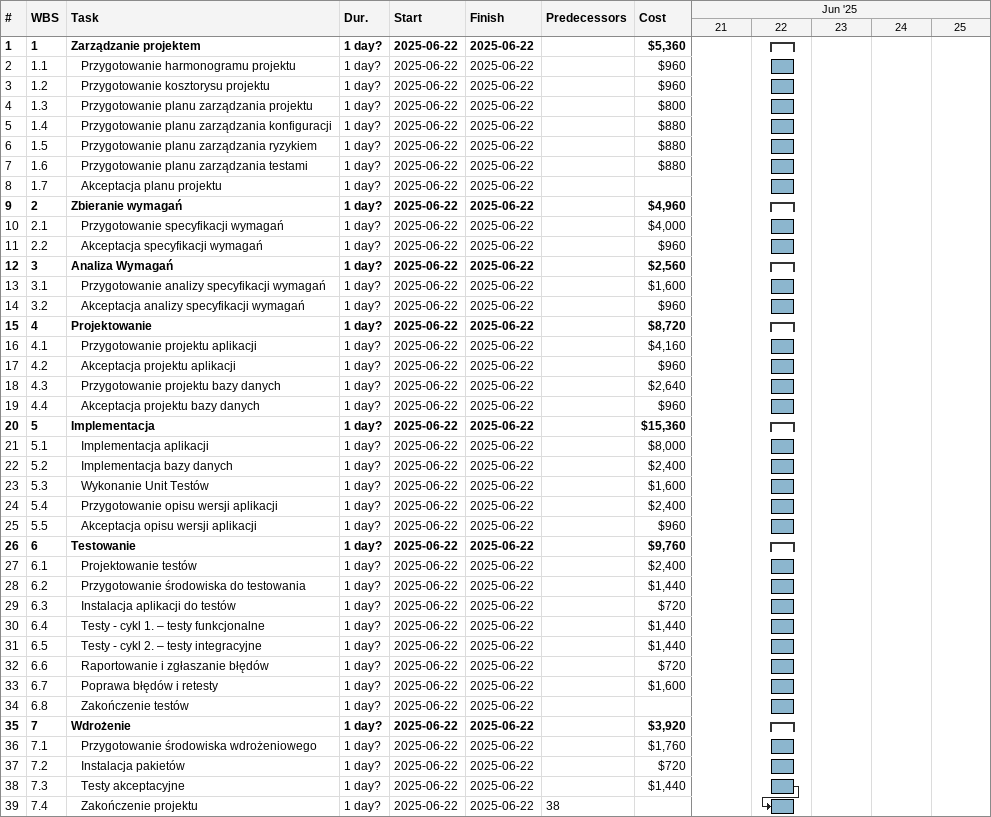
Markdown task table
| ID | WBS | Task | Duration | Start | Finish | Predecessors | Cost ($) |
|---|---|---|---|---|---|---|---|
| 1 | 1 | **Zarządzanie projektem** | 1d? | 2025-06-22 | 2025-06-22 |  | 5360 |
| 2 | 1.1 | Przygotowanie harmonogramu projektu | 1d? | 2025-06-22 | 2025-06-22 |  | 960 |
| 3 | 1.2 | Przygotowanie kosztorysu projektu | 1d? | 2025-06-22 | 2025-06-22 |  | 960 |
| 4 | 1.3 | Przygotowanie planu zarządzania projektu | 1d? | 2025-06-22 | 2025-06-22 |  | 800 |
| 5 | 1.4 | Przygotowanie planu zarządzania konfiguracji | 1d? | 2025-06-22 | 2025-06-22 |  | 880 |
| 6 | 1.5 | Przygotowanie planu zarządzania ryzykiem | 1d? | 2025-06-22 | 2025-06-22 |  | 880 |
| 7 | 1.6 | Przygotowanie planu zarządzania testami | 1d? | 2025-06-22 | 2025-06-22 |  | 880 |
| 8 | 1.7 | Akceptacja planu projektu | 1d? | 2025-06-22 | 2025-06-22 |  |  |
| 9 | 2 | **Zbieranie wymagań** | 1d? | 2025-06-22 | 2025-06-22 |  | 4960 |
| 10 | 2.1 | Przygotowanie specyfikacji wymagań | 1d? | 2025-06-22 | 2025-06-22 |  | 4000 |
| 11 | 2.2 | Akceptacja specyfikacji wymagań | 1d? | 2025-06-22 | 2025-06-22 |  | 960 |
| 12 | 3 | **Analiza Wymagań** | 1d? | 2025-06-22 | 2025-06-22 |  | 2560 |
| 13 | 3.1 | Przygotowanie analizy specyfikacji wymagań | 1d? | 2025-06-22 | 2025-06-22 |  | 1600 |
| 14 | 3.2 | Akceptacja analizy specyfikacji wymagań | 1d? | 2025-06-22 | 2025-06-22 |  | 960 |
| 15 | 4 | **Projektowanie** | 1d? | 2025-06-22 | 2025-06-22 |  | 8720 |
| 16 | 4.1 | Przygotowanie projektu aplikacji | 1d? | 2025-06-22 | 2025-06-22 |  | 4160 |
| 17 | 4.2 | Akceptacja projektu aplikacji | 1d? | 2025-06-22 | 2025-06-22 |  | 960 |
| 18 | 4.3 | Przygotowanie projektu bazy danych | 1d? | 2025-06-22 | 2025-06-22 |  | 2640 |
| 19 | 4.4 | Akceptacja projektu bazy danych | 1d? | 2025-06-22 | 2025-06-22 |  | 960 |
| 20 | 5 | **Implementacja** | 1d? | 2025-06-22 | 2025-06-22 |  | 15360 |
| 21 | 5.1 | Implementacja aplikacji | 1d? | 2025-06-22 | 2025-06-22 |  | 8000 |
| 22 | 5.2 | Implementacja bazy danych | 1d? | 2025-06-22 | 2025-06-22 |  | 2400 |
| 23 | 5.3 | Wykonanie Unit Testów | 1d? | 2025-06-22 | 2025-06-22 |  | 1600 |
| 24 | 5.4 | Przygotowanie opisu wersji aplikacji | 1d? | 2025-06-22 | 2025-06-22 |  | 2400 |
| 25 | 5.5 | Akceptacja opisu wersji aplikacji | 1d? | 2025-06-22 | 2025-06-22 |  | 960 |
| 26 | 6 | **Testowanie** | 1d? | 2025-06-22 | 2025-06-22 |  | 9760 |
| 27 | 6.1 | Projektowanie testów | 1d? | 2025-06-22 | 2025-06-22 |  | 2400 |
| 28 | 6.2 | Przygotowanie środowiska do testowania | 1d? | 2025-06-22 | 2025-06-22 |  | 1440 |
| 29 | 6.3 | Instalacja aplikacji do testów | 1d? | 2025-06-22 | 2025-06-22 |  | 720 |
| 30 | 6.4 | Testy - cykl 1. – testy funkcjonalne | 1d? | 2025-06-22 | 2025-06-22 |  | 1440 |
| 31 | 6.5 | Testy - cykl 2. – testy integracyjne | 1d? | 2025-06-22 | 2025-06-22 |  | 1440 |
| 32 | 6.6 | Raportowanie i zgłaszanie błędów | 1d? | 2025-06-22 | 2025-06-22 |  | 720 |
| 33 | 6.7 | Poprawa błędów i retesty | 1d? | 2025-06-22 | 2025-06-22 |  | 1600 |
| 34 | 6.8 | Zakończenie testów | 1d? | 2025-06-22 | 2025-06-22 |  |  |
| 35 | 7 | **Wdrożenie** | 1d? | 2025-06-22 | 2025-06-22 |  | 3920 |
| 36 | 7.1 | Przygotowanie środowiska wdrożeniowego | 1d? | 2025-06-22 | 2025-06-22 |  | 1760 |
| 37 | 7.2 | Instalacja pakietów | 1d? | 2025-06-22 | 2025-06-22 |  | 720 |
| 38 | 7.3 | Testy akceptacyjne | 1d? | 2025-06-22 | 2025-06-22 |  | 1440 |
| 39 | 7.4 | Zakończenie projektu | 1d? | 2025-06-22 | 2025-06-22 | 38 |  |
